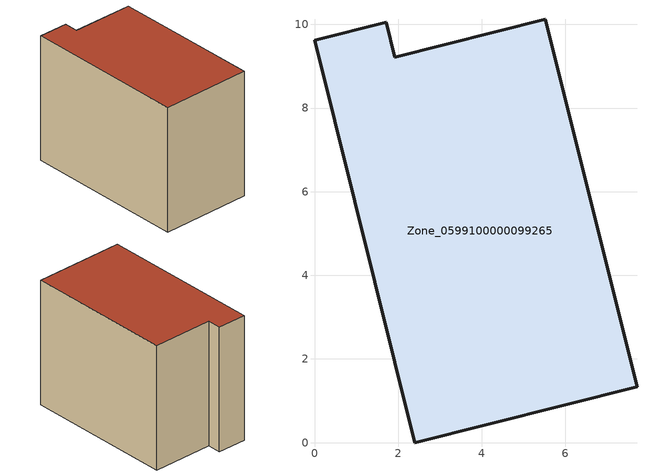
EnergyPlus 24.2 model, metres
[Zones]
Zone_0599100000099265
 floor ground (C_G): 2.4,0 0,9.62 1.72,10.05 1.92,9.22 5.51,10.12 7.71,1.34 z0
 wall outside (C_F): 2.4,0 7.71,1.34 5.51,10.12 1.92,9.22 1.72,10.05 0,9.62 2.4,0 z0:7.62
 roof outside (C_R): 0,9.62 2.4,0 7.71,1.34 5.51,10.12 1.92,9.22 1.72,10.05 z7.62
[BUILDING]
Pand.0599100000099265: North Axis=0; Terrain=City; Loads Convergence Tolerance Value=0.04; Temperature Convergence Tolerance Value=0.4; Solar Distribution=FullExterior; Maximum Number of Warmup Days=25; Minimum Number of Warmup Days=1
[Site:Location]
Rotterdam.The.Hague.AP_ZH_NLD Design_Conditions: Latitude=51.96; Longitude=4.45; Time Zone=1; Elevation=-4.5
[SITE:GROUNDTEMPERATURE:BUILDINGSURFACE]
18, 18, 18, 18, 18, 18, 18, 18, 18, 18, 18, 18
[MATERIAL] Thermal Absorptance=0.9; Solar Absorptance=0.7; Visible Absorptance=0.7
Name | Roughness | Thickness | Conductivity | Density | Specific Heat
G.TI.1975-1991 | MediumSmooth | 0.15 | 0.288461 | 540 | 1210
F.TI.1975-1991 | Rough | 0.3 | 0.230769 | 1920 | 840
R.TI.1975-1991 | MediumRough | 0.2 | 0.153846 | 1500 | 1000
[CONSTRUCTION]
C_G: G.TI.1975-1991
C_F: F.TI.1975-1991
C_R: R.TI.1975-1991
[ZONE]
Zone_0599100000099265: Type=1; Multiplier=1; Ceiling Height=Autocalculate; Volume=Autocalculate; Floor Area=autocalculate; Part of Total Floor Area=Yes
[ZONEINFILTRATION:DESIGNFLOWRATE]
Infil_Zone_0599100000099265: Zone or ZoneList or Space or SpaceList=Zone_0599100000099265; Schedule=AlwaysOn; Design Flow Rate Calculation Method=Flow/Area; Flow Rate per Floor Area=0.003; Constant Term Coefficient=1; Temperature Term Coefficient=0; Velocity Term Coefficient=0; Velocity Squared Term Coefficient=0
[HVACTEMPLATE:ZONE:IDEALLOADSAIRSYSTEM]
Zone_0599100000099265: Maximum Heating Supply Air Temperature=50; Minimum Cooling Supply Air Temperature=13; Maximum Heating Supply Air Humidity Ratio=0.0156; Minimum Cooling Supply Air Humidity Ratio=0.0077; Heating Limit=NoLimit; Cooling Limit=NoLimit; Dehumidification Control Type=ConstantSensibleHeatRatio; Cooling Sensible Heat Ratio=0.7; Dehumidification Setpoint=60; Humidification Control Type=None; Humidification Setpoint=30; Outdoor Air Method=None; Outdoor Air Flow Rate per Person=0.00944; Outdoor Air Flow Rate per Zone Floor Area=0; Outdoor Air Flow Rate per Zone=0; Demand Controlled Ventilation Type=None; Outdoor Air Economizer Type=NoEconomizer; Heat Recovery Type=None; Sensible Heat Recovery Effectiveness=0.7; Latent Heat Recovery Effectiveness=0.65
[ZONECONTROL:THERMOSTAT]
ThermostatControl_Zone_0599100000099265: Zone or ZoneList=Zone_0599100000099265; Control Type Schedule=DualSetpointControlType; Control 1=Thermostat_Zone_0599100000099265; Temperature Difference Between Cutout And Setpoint=0
[THERMOSTATSETPOINT:DUALSETPOINT]
Thermostat_Zone_0599100000099265: Heating Setpoint Temperature Schedule=HeatingSetpoint_Zone_0599100000099265; Cooling Setpoint Temperature Schedule=CoolingSetpoint_Zone_0599100000099265
[SCHEDULE:COMPACT]
HeatingSetpoint_Zone_0599100000099265: Through: 12/31, For: AllDays, Until: 24:00, 21
CoolingSetpoint_Zone_0599100000099265: Through: 12/31, For: AllDays, Until: 24:00, 24
DualSetpointControlType: Through: 12/31, For: AllDays, Until: 24:00, 4
AlwaysOn: Through: 12/31, For: AllDays, Until: 24:00, 1
